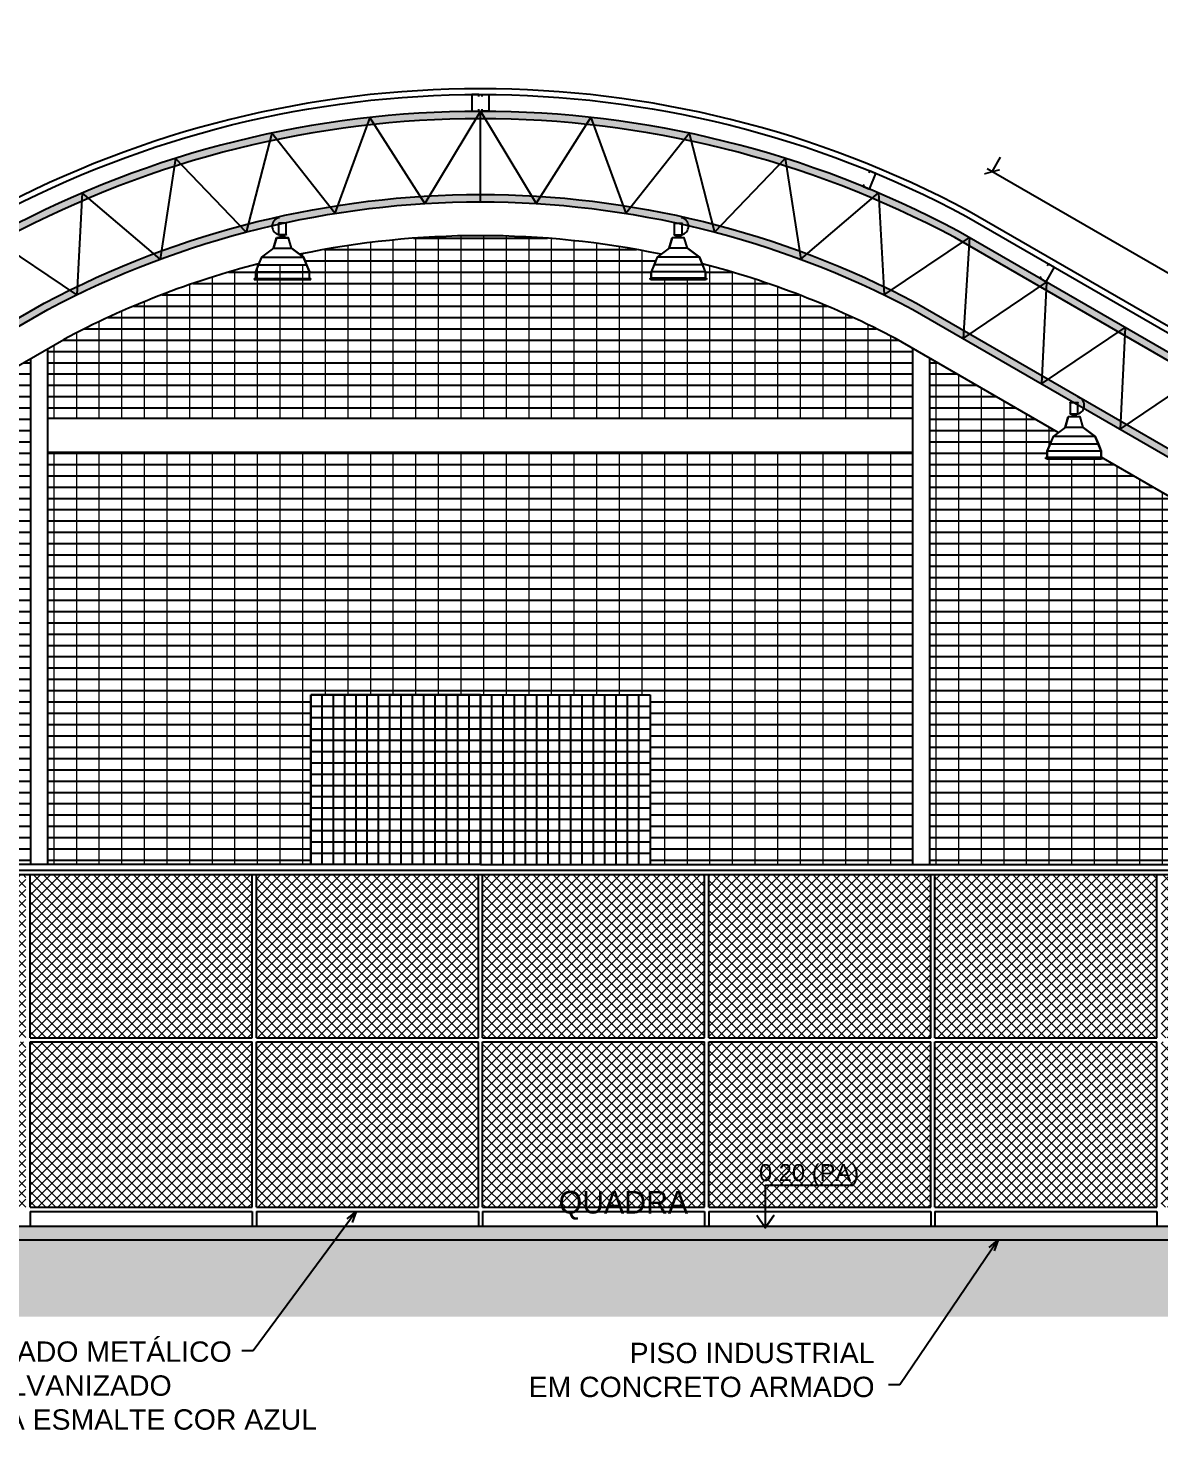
# Model space of a CAD drawing. Header units: inches. Extents: x -64 to 509, y -100 to 268.
# Drawn here: x -6.71 to 3.29, y -40.94 to -28.54 of the extents above; entities that cross this region are included whole.
import ezdxf
from ezdxf.enums import TextEntityAlignment as Align

# ---------------------------------------------------------------- set-up
doc = ezdxf.new("R2010")
doc.units = ezdxf.units.IN
doc.header["$MEASUREMENT"] = 0
doc.header["$PDMODE"] = 35
for name, color, linetype in [('ARQ_REBOCO', 4, 'Continuous'), ('ARQ_VISTA2', 2, 'Continuous'), ('COTA', 1, 'Continuous'), ('COTAS', 1, 'Continuous'), ('HACHURA', 1, 'Continuous'), ('LUMINÁRIA QUADRA', 1, 'Continuous'), ('Nivel', 2, 'Continuous'), ('Textos', 2, 'Continuous'), ('Trelica', 2, 'Continuous'), ('TXAMB', 2, 'Continuous'), ('VISTA', 1, 'Continuous'), ('VISTA1', 1, 'Continuous')]:
    doc.layers.add(name, color=color, linetype=linetype)
doc.layers.add('HAT', color=8, linetype='Continuous', lineweight=15)
doc.styles.add('AMB125', font='verdana.ttf')
doc.styles.add('ARIAL', font='arial.ttf')
doc.styles.add('ROMANS', font='arial.ttf')
doc.styles.add('style1', font='GOTHIC.TTF')
doc.dimstyles.new('COTA125$0', dxfattribs={"dimtxt": 0.225, "dimasz": 0.1, "dimexe": 0.15, "dimexo": 0.5, "dimgap": 0.15, "dimtad": 1, "dimzin": 4, "dimdsep": 46, "dimtxsty": 'AMB125', "dimblk": 'ARCHTICK', "dimcen": -0.1, "dimdle": 0.05, "dimclrd": 256, "dimclre": 256, "dimclrt": 3, "dimadec": 0, "dimazin": 0, "dimtfac": 1, "dimtix": 1, "dimtmove": 2, "dimatfit": 3, "dimldrblk": 'OPEN30', "dimfxl": 0.5, "dimfxlon": 1, "dimtvp": 0.5, "dimtfillclr": 2, "dimtolj": 1, "dimtzin": 4, "dimarcsym": 0})
doc.dimstyles.new('COTA125$7', dxfattribs={"dimtxt": 0.225, "dimasz": 0.1, "dimexe": 0.15, "dimexo": 0.5, "dimgap": 0.15, "dimtad": 1, "dimzin": 4, "dimdsep": 46, "dimtxsty": 'AMB125', "dimblk": 'ARCHTICK', "dimcen": -0.1, "dimdle": 0.05, "dimclrd": 256, "dimclre": 256, "dimclrt": 3, "dimadec": 0, "dimazin": 0, "dimtfac": 1, "dimtix": 1, "dimtmove": 2, "dimatfit": 3, "dimldrblk": 'OPEN30', "dimfxl": 0.5, "dimfxlon": 1, "dimtvp": 0.5, "dimtfillclr": 2, "dimtolj": 1, "dimtzin": 4, "dimarcsym": 0})

# ---------------------------------------------------------------- blocks, each defined once
blk = doc.blocks.new('_ArchTick')
at = {"color": 0, "linetype": 'ByBlock', "const_width": 0.15}
blk.add_lwpolyline([(-0.5, -0.5), (0.5, 0.5)], dxfattribs=at)
blk = doc.blocks.new('*D317')
at = {"layer": 'COTA', "lineweight": -2, "transparency": 16777216}
for p, q in [((12.161, -30.077), (12.811, -30.077)), ((12.661, -36.088), (12.661, -30.027)), ((12.161, -36.038), (12.811, -36.038))]:
    blk.add_line(p, q, dxfattribs=at)
at = {"layer": 'DEFPOINTS', "color": 0, "transparency": 16777216}
for p in [(-2.708, -30.077), (12.661, -30.077), (10.292, -36.038)]:
    blk.add_point(p, dxfattribs=at)
at = {"layer": 'COTA', "lineweight": -2, "transparency": 16777216, "xscale": 0.1, "yscale": 0.1, "zscale": 0.1}
for p, rotation in [((12.661, -30.077), 90), ((12.661, -36.038), 270)]:
    blk.add_blockref('_ArchTick', p, dxfattribs=dict(at, rotation=rotation))
at = {"layer": 'COTA', "color": 2, "transparency": 16777216, "insert": (12.394, -33.058), "char_height": 0.225, "attachment_point": 5, "rotation": 90, "style": 'AMB125'}
blk.add_mtext('\\A1;5.96', dxfattribs=at)
blk = doc.blocks.new('_Open30')
at = {"color": 0, "linetype": 'ByBlock', "lineweight": -2}
for p, q in [((-1, 0.27), (0, 0)), ((0, 0), (-1, -0.27)), ((0, 0), (-1, 0))]:
    blk.add_line(p, q, dxfattribs=at)
blk = doc.blocks.new('*D318')
at = {"layer": 'COTA', "lineweight": -2, "transparency": 16777216}
for p, q in [((12.661, -30.127), (12.661, -29.227)), ((12.161, -29.277), (12.811, -29.277)), ((12.161, -30.077), (12.811, -30.077))]:
    blk.add_line(p, q, dxfattribs=at)
at = {"layer": 'DEFPOINTS', "color": 0, "transparency": 16777216}
for p in [(-2.708, -29.277), (12.661, -29.277), (-2.708, -30.077)]:
    blk.add_point(p, dxfattribs=at)
at = {"layer": 'COTA', "lineweight": -2, "transparency": 16777216, "xscale": 0.1, "yscale": 0.1, "zscale": 0.1}
for p, rotation in [((12.661, -29.277), 90), ((12.661, -30.077), 270)]:
    blk.add_blockref('_ArchTick', p, dxfattribs=dict(at, rotation=rotation))
at = {"layer": 'COTA', "color": 2, "transparency": 16777216, "insert": (12.394, -29.677), "char_height": 0.225, "attachment_point": 5, "rotation": 90, "style": 'AMB125'}
blk.add_mtext('\\A1;.80', dxfattribs=at)
blk = doc.blocks.new('*D663')
at = {"layer": 'COTA', "lineweight": -2, "transparency": 16777216}
for p, q in [((12.661, -29.077), (12.661, -28.977)), ((12.161, -29.077), (12.811, -29.077)), ((12.661, -29.277), (12.661, -29.077)), ((12.161, -29.277), (12.811, -29.277)), ((12.661, -29.277), (12.661, -29.377))]:
    blk.add_line(p, q, dxfattribs=at)
at = {"layer": 'DEFPOINTS', "color": 0, "transparency": 16777216}
for p in [(-2.708, -29.077), (12.661, -29.077), (-2.708, -29.277)]:
    blk.add_point(p, dxfattribs=at)
at = {"layer": 'COTA', "lineweight": -2, "transparency": 16777216, "xscale": 0.1, "yscale": 0.1, "zscale": 0.1}
for p, rotation in [((12.661, -29.077), 270), ((12.661, -29.277), 90)]:
    blk.add_blockref('_ArchTick', p, dxfattribs=dict(at, rotation=rotation))
at = {"layer": 'COTA', "color": 2, "transparency": 16777216, "insert": (12.394, -28.765), "char_height": 0.225, "attachment_point": 5, "rotation": 90, "style": 'AMB125'}
blk.add_mtext('\\A1;.20', dxfattribs=at)
blk = doc.blocks.new('*D668')
at = {"layer": 'COTA', "lineweight": -2, "transparency": 16777216}
for p, q in [((1.816, -29.812), (1.891, -29.682)), ((10.712, -34.948), (1.773, -29.787)), ((10.669, -34.923), (10.744, -34.793))]:
    blk.add_line(p, q, dxfattribs=at)
at = {"layer": 'DEFPOINTS', "color": 0, "transparency": 16777216}
for p in [(1.816, -29.812), (1.614, -30.162), (10.467, -35.273)]:
    blk.add_point(p, dxfattribs=at)
at = {"layer": 'COTA', "lineweight": -2, "transparency": 16777216, "xscale": 0.1, "yscale": 0.1, "zscale": 0.1}
for p, rotation in [((1.816, -29.812), 150.0000000000002), ((10.669, -34.923), 330.0000000000002)]:
    blk.add_blockref('_ArchTick', p, dxfattribs=dict(at, rotation=rotation))
at = {"layer": 'COTA', "color": 2, "transparency": 16777216, "insert": (6.376, -32.136), "char_height": 0.225, "attachment_point": 5, "rotation": 330, "style": 'AMB125'}
blk.add_mtext('\\A1;10.22', dxfattribs=at)

msp = doc.modelspace()

# ---------------------------------------------------------------- hatches: boundary and pattern name
at = {"layer": 'HACHURA'}
h = msp.add_hatch(color=40, dxfattribs=at)
h.dxf.hatch_style = 1
h.paths.add_polyline_path([(-6.933, -30.337), (-15.697, -35.397), (-14.71, -35.751), (-6.533, -31.03, -0.248944), (1.117, -31.03), (9.294, -35.751), (10.281, -35.397), (1.517, -30.337, 0.250743)])
h.paths.add_polyline_path([(1.486, -30.394), (10.127, -35.383), (9.301, -35.679), (1.149, -30.973, 0.249019), (-6.564, -30.973), (-14.716, -35.679), (-15.543, -35.383), (-6.901, -30.394, -0.250681)], flags=16)
h = msp.add_hatch(dxfattribs=at)
h.set_pattern_fill('_USER', color=251, scale=0.1, style=0, double=1, pattern_type=0)
h.set_pattern_definition([(0, (-2.70786, -34.4382), (0, 0.1), []), (90, (-2.70786, -34.4382), (-0.1, 6e-18), [])])
h.paths.add_polyline_path([(-2.708, -35.938), (-2.708, -34.438), (-4.208, -34.438), (-4.208, -35.938)])
h = msp.add_hatch(dxfattribs=at)
h.set_pattern_fill('_USER', color=251, scale=0.1, style=0, double=1, pattern_type=0)
h.set_pattern_definition([(180, (-2.70786, -34.4382), (0, 0.1), []), (90, (-2.70786, -34.4382), (0.1, 6e-18), [])])
h.paths.add_polyline_path([(-2.708, -35.938), (-2.708, -34.438), (-1.208, -34.438), (-1.208, -35.938)])
h = msp.add_hatch(dxfattribs=at)
h.set_pattern_fill('AR-CONC', color=1, scale=0.01, style=0)
h.set_pattern_definition([(50, (7.98562, -39.23278), (0.07172602, -0.00627521), [0.0075, -0.0825]), (355, (7.98562, -39.23278), (-0.01387513, 0.07521921), [0.006, -0.066]), (100.4514, (7.991596, -39.2333), (0.05785094, 0.06894395), [0.00637402, -0.0701142]), (46.1842, (7.98562, -39.21278), (0.1067241, -0.0165519), [0.01125, -0.12375]), (96.6356, (7.99451, -39.21416), (0.09346627, 0.0974118), [0.00956103, -0.1051713]), (351.1842, (7.98562, -39.21278), (0.0934662, 0.09741186), [0.009, -0.099]), (21, (7.99562, -39.21778), (0.0596907, -0.04026189), [0.0075, -0.0825]), (326, (7.99562, -39.21778), (0.02433153, 0.072515), [0.006, -0.066]), (71.4514, (8.00059, -39.221134), (0.08402226, 0.03225305), [0.00637402, -0.0701142]), (37.5, (7.985619, -39.23278), (0.001215986, 0.033289385), [0, -0.0652, 0, -0.067, 0, -0.06625]), (7.5, (7.98562, -39.23278), (0.026306954, 0.03944117), [0, -0.0382, 0, -0.0637, 0, -0.02525]), (327.5, (7.96332, -39.23278), (0.053382244, -0.002255487), [0, -0.025, 0, -0.078, 0, -0.1035]), (317.5, (7.95332, -39.23278), (0.05831862, 0.0100105), [0, -0.0325, 0, -0.0518, 0, -0.0735])])
h.paths.add_polyline_path([(-13.308, -39.138), (-13.308, -39.258), (7.892, -39.258), (7.892, -39.138)])
h = msp.add_hatch(dxfattribs=at)
h.set_pattern_fill('EARTH', color=252, angle=45, style=0)
h.set_pattern_definition([(45, (-16.30786, -39.937), (3e-17, 0.3535534), [0.25, -0.25]), (45, (-16.37415, -39.87072), (3e-17, 0.3535534), [0.25, -0.25]), (45, (-16.44044, -39.80443), (3e-17, 0.3535534), [0.25, -0.25]), (135, (-16.44044, -39.76023), (-0.3535534, 6e-17), [0.25, -0.25]), (135, (-16.37415, -39.69394), (-0.3535534, 6e-17), [0.25, -0.25]), (135, (-16.30786, -39.62765), (-0.3535534, 6e-17), [0.25, -0.25])])
h.paths.add_polyline_path([(-16.712, -39.338), (-16.21, -39.338), (-16.21, -39.495), (-15.41, -39.495), (-15.41, -39.338), (-13.508, -39.338), (-13.508, -39.738), (-13.308, -39.738), (-13.308, -39.258), (-13.158, -39.258), (-13.129, -39.258), (-12.858, -39.258), (-12.849, -39.265), (-12.35, -39.252), (-12.358, -39.258), (-12.058, -39.258), (-12.104, -39.338), (-12.108, -39.258), (6.692, -39.271), (6.642, -39.258), (6.942, -39.258), (7.442, -39.258), (7.742, -39.258), (7.805, -39.258), (7.892, -39.258), (7.892, -39.688), (8.092, -39.688), (8.092, -39.338), (9.995, -39.338), (9.995, -39.495), (10.795, -39.495), (10.795, -39.338), (11.296, -39.338), (11.289, -39.937), (-16.704, -39.937)])
at = {"layer": 'HAT'}
h = msp.add_hatch(dxfattribs=at)
h.set_pattern_fill('_USER', color=253, scale=0.2, angle=90, style=0, pattern_type=0)
h.set_pattern_definition([(90, (-37.278, 2e-14), (-0.2, 1e-17), [])])
h.paths.add_polyline_path([(-6.683, -31.463), (-7.819, -32.119), (-7.772, -32.153), (-7.745, -32.22), (-7.719, -32.282), (-7.719, -32.34), (-7.708, -32.34), (-7.708, -32.35), (-8.22, -32.35), (-12.908, -35.057), (-12.908, -35.938), (-6.683, -35.938)])
h.paths.add_polyline_path([(1.117, -31.371, 0.064123), (-0.747, -30.626), (-0.736, -30.655), (-0.718, -30.697), (-0.718, -30.754), (-0.708, -30.754), (-0.708, -30.765), (-1.208, -30.765), (-1.208, -30.754), (-1.197, -30.697), (-1.198, -30.697), (-1.189, -30.676), (-1.144, -30.568), (-1.109, -30.542, 0.102818), (-4.307, -30.542), (-4.272, -30.568), (-4.245, -30.635), (-4.219, -30.697), (-4.219, -30.755), (-4.208, -30.755), (-4.208, -30.765), (-4.709, -30.765), (-4.709, -30.755), (-4.698, -30.697), (-4.698, -30.755), (-4.219, -30.755), (-4.219, -30.697), (-4.245, -30.635), (-4.673, -30.635), (-4.669, -30.626, 0.058826), (-6.388, -31.292), (-6.533, -31.376), (-6.533, -31.99), (1.117, -31.99)])
h.paths.add_polyline_path([(2.804, -32.35), (2.292, -32.35), (2.292, -32.339), (2.303, -32.282), (2.302, -32.282), (2.311, -32.261), (2.356, -32.153), (2.402, -32.118), (1.267, -31.463), (1.267, -35.938), (7.492, -35.938), (7.492, -35.057)])
h.paths.add_polyline_path([(-1.208, -34.438), (-1.208, -35.938), (1.117, -35.938), (1.117, -32.29), (-6.533, -32.29), (-6.533, -35.938), (-4.208, -35.938), (-4.208, -34.438)])
h = msp.add_hatch(dxfattribs=at)
h.set_pattern_fill('ANSI37', color=162, scale=0.5, style=0)
h.paths.add_polyline_path([(-10.546, -38.97), (-9.806, -38.97), (-9.806, -37.068), (-10.546, -37.068)])
h.paths.add_polyline_path([(4.391, -38.97), (5.131, -38.97), (5.131, -37.068), (4.391, -37.068)])
h.paths.add_polyline_path([(-10.686, -36.028), (-10.686, -37.47), (-10.606, -37.47), (-10.606, -37.008), (-9.746, -37.008), (-9.746, -37.47), (-8.726, -37.47), (-8.726, -36.028)])
h.paths.add_polyline_path([(-8.726, -37.507), (-9.746, -37.507), (-9.746, -38.97), (-8.726, -38.97)])
h.paths.add_polyline_path([(-8.689, -37.507), (-8.689, -38.97), (-6.726, -38.97), (-6.726, -37.507)])
h.paths.add_polyline_path([(-6.726, -37.47), (-6.726, -36.028), (-8.689, -36.028), (-8.689, -37.47)])
h.paths.add_polyline_path([(-4.726, -37.47), (-4.726, -36.028), (-6.689, -36.028), (-6.689, -37.47)])
h.paths.add_polyline_path([(-6.689, -37.507), (-6.689, -38.97), (-4.726, -38.97), (-4.726, -37.507)])
h.paths.add_polyline_path([(-4.689, -38.97), (-2.726, -38.97), (-2.726, -37.507), (-4.689, -37.507)])
h.paths.add_polyline_path([(-2.726, -37.47), (-2.726, -36.028), (-4.689, -36.028), (-4.689, -37.47)])
h.paths.add_polyline_path([(-0.726, -37.47), (-0.726, -36.028), (-2.689, -36.028), (-2.689, -37.47)])
h.paths.add_polyline_path([(-2.689, -37.507), (-2.689, -38.97), (-0.726, -38.97), (-0.726, -37.507)])
h.paths.add_polyline_path([(-0.689, -38.97), (1.274, -38.97), (1.274, -37.507), (-0.689, -37.507)])
h.paths.add_polyline_path([(1.274, -37.47), (1.274, -36.028), (-0.689, -36.028), (-0.689, -37.47)])
h.paths.add_polyline_path([(3.274, -37.47), (3.274, -36.028), (1.311, -36.028), (1.311, -37.47)])
h.paths.add_polyline_path([(1.311, -37.507), (1.311, -38.97), (3.274, -38.97), (3.274, -37.507)])
h.paths.add_polyline_path([(3.311, -38.97), (4.331, -38.97), (4.331, -37.507), (3.311, -37.507)])
h.paths.add_polyline_path([(4.331, -37.008), (5.191, -37.008), (5.191, -37.47), (5.271, -37.47), (5.271, -36.028), (3.311, -36.028), (3.311, -37.47), (4.331, -37.47)])
h.paths.add_polyline_path([(5.191, -38.97), (5.274, -38.97), (5.274, -37.507), (5.191, -37.507)])
h.paths.add_polyline_path([(-10.606, -37.507), (-10.689, -37.507), (-10.689, -38.97), (-10.606, -38.97)])
h.paths.add_polyline_path([(-2.082, -39.176), (-0.769, -39.176), (-0.769, -38.744), (-2.082, -38.744)], flags=9)
h.paths.add_polyline_path([(-0.294, -38.831), (0.689, -38.831), (0.689, -38.536), (-0.294, -38.536)], flags=24)
h.paths.add_polyline_path([(4.91, -38.498), (4.91, -37.683), (4.421, -37.683), (4.421, -38.498)], flags=24)
at = {"layer": 'VISTA'}
h = msp.add_hatch(dxfattribs=at)
h.set_pattern_fill('_USER', color=253, scale=0.1, style=0, pattern_type=0)
h.set_pattern_definition([(0, (-37.27801, 5), (0, 0.1), [])])
h.paths.add_polyline_path([(-6.683, -31.463), (-7.819, -32.119), (-7.772, -32.153), (-7.745, -32.22), (-7.719, -32.282), (-7.719, -32.34), (-7.708, -32.34), (-7.708, -32.35), (-8.22, -32.35), (-12.908, -35.057), (-12.908, -35.938), (-6.683, -35.938)])
h.paths.add_polyline_path([(1.117, -31.371, 0.064123), (-0.747, -30.626), (-0.736, -30.655), (-0.718, -30.697), (-0.718, -30.754), (-0.708, -30.754), (-0.708, -30.765), (-1.208, -30.765), (-1.208, -30.754), (-1.197, -30.697), (-1.198, -30.697), (-1.189, -30.676), (-1.144, -30.568), (-1.109, -30.542, 0.102818), (-4.307, -30.542), (-4.272, -30.568), (-4.245, -30.635), (-4.219, -30.697), (-4.219, -30.755), (-4.208, -30.755), (-4.208, -30.765), (-4.709, -30.765), (-4.709, -30.755), (-4.698, -30.697), (-4.698, -30.755), (-4.219, -30.755), (-4.219, -30.697), (-4.245, -30.635), (-4.673, -30.635), (-4.669, -30.626, 0.058826), (-6.388, -31.292), (-6.533, -31.376), (-6.533, -31.99), (1.117, -31.99)])
h.paths.add_polyline_path([(2.804, -32.35), (2.292, -32.35), (2.292, -32.339), (2.303, -32.282), (2.302, -32.282), (2.311, -32.261), (2.356, -32.153), (2.402, -32.118), (1.267, -31.463), (1.267, -35.938), (7.492, -35.938), (7.492, -35.057)])
h.paths.add_polyline_path([(-1.208, -34.438), (-1.208, -35.938), (1.117, -35.938), (1.117, -32.29), (-6.533, -32.29), (-6.533, -35.938), (-4.208, -35.938), (-4.208, -34.438)])

# ---------------------------------------------------------------- linework, layer by layer
at = {"layer": 'ARQ_REBOCO', "ltscale": 10}
for p, q in [((-13.308, -39.138), (7.892, -39.138)), ((-13.308, -39.258), (7.892, -39.258))]:
    msp.add_line(p, q, dxfattribs=at)
at = {"layer": 'ARQ_VISTA2', "color": 2}
msp.add_lwpolyline([(10.467, -35.273), (1.614, -30.162, 0.250931), (-7.03, -30.162), (-15.883, -35.273)], format="xyb", dxfattribs=at)
msp.add_lwpolyline([(1.117, -31.03), (9.294, -35.751), (10.281, -35.397), (1.517, -30.337, 0.250743), (-6.933, -30.337), (-15.697, -35.397), (-14.71, -35.751), (-6.533, -31.03, -0.248944)], format="xyb", close=True, dxfattribs=at)
at = {"layer": 'ARQ_VISTA2', "color": 1}
msp.add_lwpolyline([(1.149, -30.973), (9.301, -35.679), (10.127, -35.383), (1.486, -30.394, 0.250681), (-6.901, -30.394), (-15.543, -35.383), (-14.716, -35.679), (-6.564, -30.973, -0.249019)], format="xyb", close=True, dxfattribs=at)
at = {"layer": 'HACHURA', "color": 251}
msp.add_line((-2.708, -34.438), (-2.708, -35.938), dxfattribs=at)
at = {"layer": 'LUMINÁRIA QUADRA', "ltscale": 0.03}
for p, q in [((-4.494, -30.267), (-4.494, -30.265)), ((-4.422, -30.267), (-4.494, -30.267)), ((-4.494, -30.371), (-4.494, -30.369)), ((-4.422, -30.369), (-4.494, -30.369)), ((-4.491, -30.369), (-4.491, -30.267)), ((-4.472, -30.385), (-4.472, -30.371)), ((-4.445, -30.385), (-4.445, -30.371)), ((-4.425, -30.369), (-4.425, -30.267)), ((-4.422, -30.267), (-4.422, -30.265)), ((-4.422, -30.371), (-4.422, -30.369)), ((-0.994, -30.267), (-0.994, -30.265)), ((-0.994, -30.267), (-0.922, -30.267)), ((-0.994, -30.371), (-0.994, -30.368)), ((-0.994, -30.368), (-0.922, -30.368)), ((-0.991, -30.368), (-0.991, -30.267)), ((-0.971, -30.384), (-0.971, -30.371)), ((-0.945, -30.384), (-0.945, -30.371)), ((-0.925, -30.368), (-0.925, -30.267)), ((-0.922, -30.267), (-0.922, -30.265)), ((-0.922, -30.371), (-0.922, -30.368)), ((-4.538, -30.488), (-4.645, -30.568)), ((-4.538, -30.488), (-4.512, -30.395)), ((-4.538, -30.488), (-4.379, -30.488)), ((-4.512, -30.395), (-4.405, -30.395)), ((-4.483, -30.385), (-4.435, -30.385)), ((-4.483, -30.395), (-4.483, -30.385)), ((-4.436, -30.385), (-4.481, -30.385)), ((-4.435, -30.395), (-4.435, -30.385)), ((-4.379, -30.488), (-4.405, -30.395)), ((-4.379, -30.488), (-4.272, -30.568)), ((-1.038, -30.488), (-1.144, -30.568)), ((-1.038, -30.488), (-1.011, -30.395)), ((-0.878, -30.488), (-1.038, -30.488)), ((-0.905, -30.395), (-1.011, -30.395)), ((-0.934, -30.384), (-0.982, -30.384)), ((-0.982, -30.395), (-0.982, -30.384)), ((-0.98, -30.384), (-0.936, -30.384)), ((-0.934, -30.395), (-0.934, -30.384)), ((-0.878, -30.488), (-0.905, -30.395)), ((-0.878, -30.488), (-0.772, -30.568)), ((-4.645, -30.568), (-4.673, -30.635)), ((-4.645, -30.568), (-4.272, -30.568)), ((-4.272, -30.568), (-4.245, -30.635)), ((-1.144, -30.568), (-1.172, -30.635)), ((-0.772, -30.568), (-1.144, -30.568)), ((-0.772, -30.568), (-0.743, -30.635)), ((-4.698, -30.697), (-4.698, -30.755)), ((-4.698, -30.697), (-4.697, -30.697)), ((-4.698, -30.697), (-4.219, -30.697)), ((-4.673, -30.635), (-4.697, -30.697)), ((-4.673, -30.635), (-4.245, -30.635)), ((-4.245, -30.635), (-4.219, -30.697)), ((-4.219, -30.755), (-4.219, -30.697)), ((-1.172, -30.635), (-1.198, -30.697)), ((-0.718, -30.697), (-1.198, -30.697)), ((-1.197, -30.754), (-1.197, -30.697)), ((-0.744, -30.635), (-1.172, -30.635)), ((-0.743, -30.635), (-0.719, -30.697)), ((-0.718, -30.697), (-0.719, -30.697)), ((-0.718, -30.697), (-0.718, -30.754)), ((-4.709, -30.755), (-4.208, -30.755)), ((-4.709, -30.755), (-4.709, -30.765)), ((-4.709, -30.765), (-4.208, -30.765)), ((-4.208, -30.765), (-4.208, -30.755)), ((-0.708, -30.754), (-1.208, -30.754)), ((-1.208, -30.765), (-1.208, -30.754)), ((-0.708, -30.765), (-1.208, -30.765)), ((-0.708, -30.754), (-0.708, -30.765)), ((2.506, -31.852), (2.506, -31.85)), ((2.506, -31.852), (2.578, -31.852)), ((2.509, -31.953), (2.509, -31.852)), ((2.575, -31.953), (2.575, -31.852)), ((2.578, -31.852), (2.578, -31.85)), ((2.462, -32.073), (2.489, -31.98)), ((2.595, -31.98), (2.489, -31.98)), ((2.506, -31.956), (2.506, -31.953)), ((2.506, -31.953), (2.578, -31.953)), ((2.566, -31.969), (2.518, -31.969)), ((2.518, -31.98), (2.518, -31.969)), ((2.52, -31.969), (2.564, -31.969)), ((2.529, -31.969), (2.529, -31.956)), ((2.555, -31.969), (2.555, -31.956)), ((2.566, -31.98), (2.566, -31.969)), ((2.578, -31.956), (2.578, -31.953)), ((2.622, -32.073), (2.595, -31.98)), ((2.462, -32.073), (2.356, -32.153)), ((2.622, -32.073), (2.462, -32.073)), ((2.622, -32.073), (2.728, -32.153)), ((2.328, -32.22), (2.302, -32.282)), ((2.356, -32.153), (2.328, -32.22)), ((2.756, -32.22), (2.328, -32.22)), ((2.728, -32.153), (2.356, -32.153)), ((2.728, -32.153), (2.757, -32.22)), ((2.757, -32.22), (2.781, -32.282)), ((2.792, -32.339), (2.292, -32.339)), ((2.292, -32.35), (2.292, -32.339)), ((2.792, -32.35), (2.292, -32.35)), ((2.782, -32.282), (2.302, -32.282)), ((2.303, -32.339), (2.303, -32.282)), ((2.782, -32.282), (2.781, -32.282)), ((2.782, -32.282), (2.782, -32.339)), ((2.792, -32.339), (2.792, -32.35))]:
    msp.add_line(p, q, dxfattribs=at)
for points in [[(-4.512, -30.395), (-4.538, -30.488), (-4.645, -30.568), (-4.698, -30.697), (-4.698, -30.765), (-4.219, -30.765), (-4.219, -30.697), (-4.272, -30.568), (-4.379, -30.488), (-4.405, -30.395), (-4.512, -30.395)], [(-1.011, -30.395), (-1.038, -30.488), (-1.144, -30.568), (-1.197, -30.697), (-1.197, -30.765), (-0.718, -30.765), (-0.718, -30.697), (-0.772, -30.568), (-0.878, -30.488), (-0.905, -30.395), (-1.011, -30.395)], [(2.489, -31.98), (2.462, -32.073), (2.356, -32.153), (2.303, -32.282), (2.303, -32.35), (2.782, -32.35), (2.782, -32.282), (2.728, -32.153), (2.622, -32.073), (2.595, -31.98), (2.489, -31.98)]]:
    msp.add_lwpolyline(points, dxfattribs=at)
for centre, start, end in [((-4.472, -30.293), 101.8985, 258.1015), ((-0.945, -30.293), 281.8985, 78.1015), ((2.555, -31.878), 281.8985, 78.1015)]:
    msp.add_arc(centre, 0.0771, start, end, dxfattribs=at)
at = {"layer": 'Nivel'}
msp.add_lwpolyline([(0.584, -38.776), (-0.189, -38.776), (-0.189, -39.152), (-0.112, -39.041), (-0.189, -39.152), (-0.265, -39.041)], dxfattribs=at)
at = {"layer": 'Trelica', "color": 4}
msp.add_line((-2.708, -30.077), (-2.708, -29.277), dxfattribs=at)
msp.add_line((-2.708, -30.077), (-2.708, -29.277), dxfattribs=at)
at = {"layer": 'Trelica', "color": 3}
msp.add_lwpolyline([(-15.883, -35.273), (-15.858, -35.316), (-7.006, -30.206, -0.250885), (1.59, -30.206), (10.442, -35.316), (10.467, -35.273)], format="xyb", dxfattribs=at)
for points in [[(-2.723, -29.147), (-2.723, -29.127), (-2.783, -29.127), (-2.783, -29.277), (-2.723, -29.277), (-2.723, -29.257)], [(-2.693, -29.147), (-2.693, -29.127), (-2.633, -29.127), (-2.633, -29.277), (-2.693, -29.277), (-2.693, -29.257)], [(0.684, -29.923), (0.676, -29.942), (0.732, -29.964), (0.789, -29.826), (0.734, -29.803), (0.726, -29.821)], [(2.305, -30.642), (2.315, -30.625), (2.367, -30.655), (2.292, -30.784), (2.24, -30.754), (2.25, -30.737)]]:
    msp.add_lwpolyline(points, dxfattribs=at)
at = {"layer": 'Trelica', "color": 4}
for points in [[(-2.708, -29.277), (-3.199, -30.092), (-3.686, -29.331), (-3.995, -30.179), (-4.553, -29.47), (-4.778, -30.345), (-5.404, -29.693), (-5.541, -30.585), (-6.228, -29.998), (-6.277, -30.9), (-7.031, -30.394)], [(-2.708, -29.277), (-2.216, -30.092), (-1.73, -29.331), (-1.421, -30.179), (-0.862, -29.47), (-0.637, -30.345), (-0.012, -29.693), (0.126, -30.585), (0.812, -29.998), (0.862, -30.9), (1.616, -30.394), (1.562, -31.287), (2.299, -30.788), (2.255, -31.687), (2.992, -31.188), (2.948, -32.087), (3.686, -31.589)]]:
    msp.add_lwpolyline(points, dxfattribs=at)
at = {"layer": 'VISTA1'}
for p, q in [((-7.819, -32.119), (-6.392, -31.295)), ((2.402, -32.118), (0.967, -31.289)), ((-6.683, -35.938), (-6.683, -31.463)), ((-6.533, -35.938), (-6.533, -31.376)), ((1.117, -35.938), (1.117, -31.376)), ((1.267, -35.938), (1.267, -31.463)), ((-6.533, -31.99), (1.117, -31.99)), ((-6.533, -32.29), (1.117, -32.29)), ((7.492, -35.057), (2.782, -32.337)), ((-2.708, -34.438), (-4.208, -34.438)), ((-4.208, -34.438), (-4.208, -35.938)), ((-2.708, -34.438), (-1.208, -34.438)), ((-1.208, -34.438), (-1.208, -35.938)), ((-2.708, -35.938), (-12.908, -35.938)), ((-2.708, -35.938), (7.492, -35.938)), ((-10.726, -35.988), (5.311, -35.988)), ((-10.686, -36.028), (5.271, -36.028)), ((-6.689, -37.47), (-6.689, -36.028)), ((-4.726, -37.47), (-4.726, -36.028)), ((-4.689, -37.47), (-4.689, -36.028)), ((-2.726, -37.47), (-2.726, -36.028)), ((-2.689, -37.47), (-2.689, -36.028)), ((-0.726, -37.47), (-0.726, -36.028)), ((-0.689, -37.47), (-0.689, -36.028)), ((1.274, -37.47), (1.274, -36.028)), ((1.311, -37.47), (1.311, -36.028)), ((3.274, -37.47), (3.274, -36.028)), ((-6.689, -37.47), (-4.726, -37.47)), ((-6.689, -37.507), (-4.726, -37.507)), ((-6.689, -38.97), (-6.689, -37.507)), ((-4.726, -38.97), (-4.726, -37.507)), ((-4.689, -37.47), (-2.726, -37.47)), ((-4.689, -37.507), (-2.726, -37.507)), ((-4.689, -38.97), (-4.689, -37.507)), ((-2.726, -38.97), (-2.726, -37.507)), ((-2.689, -37.47), (-0.726, -37.47)), ((-2.689, -37.507), (-0.726, -37.507)), ((-2.689, -38.97), (-2.689, -37.507)), ((-0.726, -38.97), (-0.726, -37.507)), ((-0.689, -37.47), (1.274, -37.47)), ((-0.689, -37.507), (1.274, -37.507)), ((-0.689, -38.97), (-0.689, -37.507)), ((1.274, -38.97), (1.274, -37.507)), ((1.311, -37.47), (3.274, -37.47)), ((1.311, -37.507), (3.274, -37.507)), ((1.311, -38.97), (1.311, -37.507)), ((3.274, -38.97), (3.274, -37.507)), ((-6.689, -38.97), (-4.726, -38.97)), ((-6.689, -39.007), (-4.726, -39.007)), ((-6.689, -39.007), (-6.689, -39.138)), ((-4.726, -39.007), (-4.726, -39.138)), ((-4.689, -38.97), (-2.726, -38.97)), ((-4.689, -39.007), (-2.726, -39.007)), ((-4.689, -39.007), (-4.689, -39.138)), ((-2.726, -39.007), (-2.726, -39.138)), ((-2.689, -38.97), (-0.726, -38.97)), ((-2.689, -39.007), (-0.726, -39.007)), ((-2.689, -39.007), (-2.689, -39.138)), ((-0.726, -39.007), (-0.726, -39.138)), ((-0.689, -38.97), (1.274, -38.97)), ((-0.689, -39.007), (1.274, -39.007)), ((-0.689, -39.007), (-0.689, -39.138)), ((1.274, -39.007), (1.274, -39.138)), ((1.311, -38.97), (3.274, -38.97)), ((1.311, -39.007), (3.274, -39.007)), ((1.311, -39.007), (1.311, -39.138)), ((3.274, -39.007), (3.274, -39.138))]:
    msp.add_line(p, q, dxfattribs=at)
for start, end in [(78.262, 101.7436), (104.45, 117.9586), (62.1194, 75.5557)]:
    msp.add_arc((-2.708, -38.236), 7.859, start, end, dxfattribs=at)

# ---------------------------------------------------------------- texts
at = {"layer": 'Nivel', "style": 'ARIAL'}
msp.add_text('0.20 (PA)', height=0.15, dxfattribs=at).set_placement((0.198, -38.738), align=Align.CENTER)
at = {"layer": 'Textos', "insert": (-2.016, -39.08), "char_height": 0.2, "width": 7.40757, "attachment_point": 7, "style": 'style1'}
msp.add_mtext('QUADRA', dxfattribs=at)
at = {"layer": 'TXAMB', "char_height": 0.18, "style": 'ROMANS'}
for s, insert, attachment_point in [('ALAMBRADO METÁLICO \\PAÇO GALVANIZADO \\PPINTURA ESMALTE COR AZUL ', (-7.841, -40.939), 7), ('PISO INDUSTRIAL \\PEM CONCRETO ARMADO ', (0.777, -40.651), 9)]:
    msp.add_mtext(s, dxfattribs=dict(at, insert=insert, attachment_point=attachment_point))

# ---------------------------------------------------------------- dimensions: what is measured, and where the dimension line sits
at = {"layer": 'COTA'}
dim = msp.add_linear_dim(base=(12.661, -29.077), p1=(-2.708, -29.277), p2=(-2.708, -29.077), angle=90, dimstyle='COTA125$0', override={"dimclrt": 2}, dxfattribs=at)
dim.commit()
dim.dimension.update_dxf_attribs({"geometry": '*D663', "text_midpoint": (12.394, -28.765), "dimtype": 160})
for base, p1, p2, picture, middle in [((12.661, -29.277), (-2.708, -30.077), (-2.708, -29.277), '*D318', (12.394, -29.677)), ((12.661, -30.077), (10.292, -36.038), (-2.708, -30.077), '*D317', (12.394, -33.058))]:
    dim = msp.add_linear_dim(base=base, p1=p1, p2=p2, angle=90, dimstyle='COTA125$0', override={"dimclrt": 2}, dxfattribs=at)
    dim.commit()
    dim.dimension.update_dxf_attribs({"geometry": picture, "text_midpoint": middle})
dim = msp.add_aligned_dim(p1=(10.467, -35.273), p2=(1.614, -30.162), distance=-0.404, dimstyle='COTA125$0', override={"dimclrt": 2}, dxfattribs=at)
dim.commit()
dim.dimension.update_dxf_attribs({"geometry": '*D668', "text_midpoint": (6.376, -32.136)})

# ---------------------------------------------------------------- leaders
at = {"layer": 'COTAS', "annotation_type": 0, "has_hookline": 1, "hookline_direction": 1}
for points in [[(-3.805, -39.007), (-4.718, -40.24), (-4.818, -40.24)], [(1.87, -39.258), (1.002, -40.539), (0.902, -40.539)]]:
    msp.add_leader(points, dimstyle='COTA125$7', override={"dimtad": 0}, dxfattribs=at)

doc.saveas('drawing.dxf')
